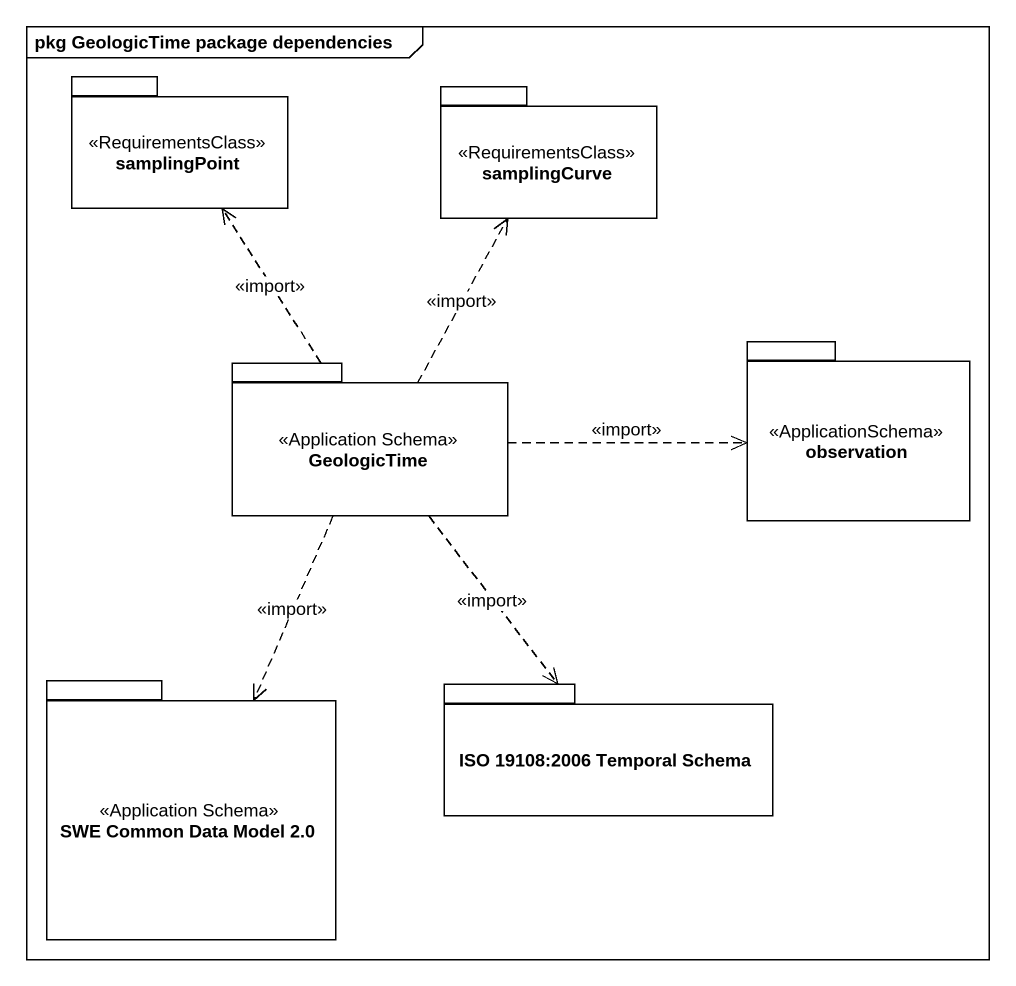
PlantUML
@startuml
mainframe pkg GeologicTime package dependencies
package samplingPoint <<RequirementsClass>> {
}
package samplingCurve <<RequirementsClass>> {
}
package GeologicTime <<Application Schema>> {
}
package observation <<ApplicationSchema>> {
}
package "SWE Common Data Model 2.0" as SWE_Common_Data_Model_2_0 <<Application Schema>> {
}
package "ISO 19108:2006 Temporal Schema" as ISO_19108_2006_Temporal {
}
GeologicTime .up.> samplingPoint : <<import>>
GeologicTime .up.> samplingCurve : <<import>>
GeologicTime .right.> observation : <<import>>
GeologicTime ..> SWE_Common_Data_Model_2_0 : <<import>>
GeologicTime ..> ISO_19108_2006_Temporal : <<import>>
@enduml
